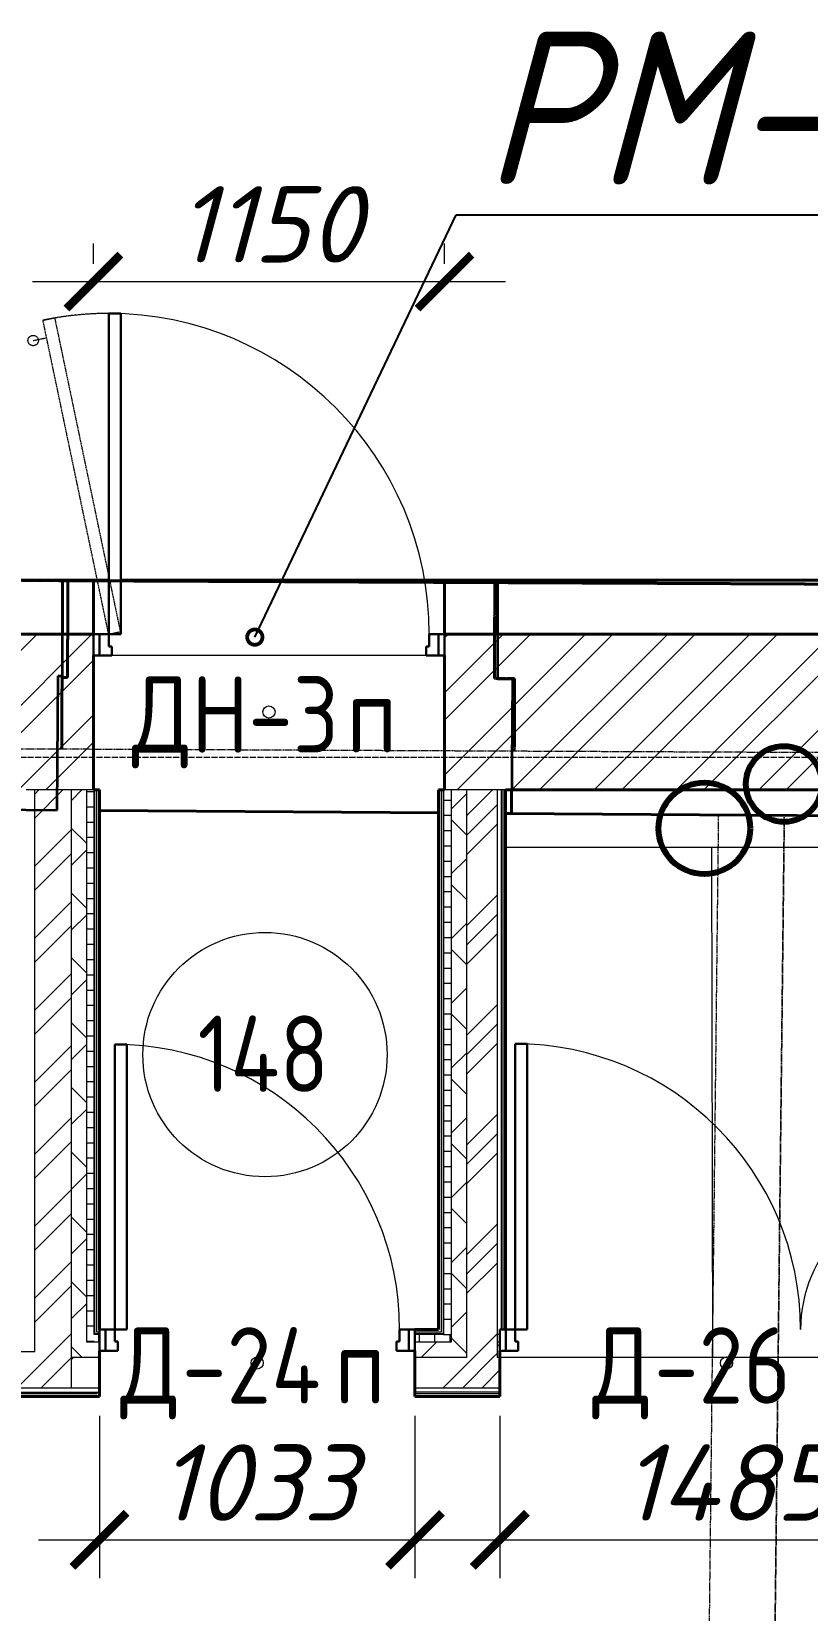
# Model space of a CAD drawing. Header units: millimetres. Extents: x 749182 to 2267578, y 70462 to 311449.
# Drawn here: x 2008517 to 2011058, y 116179 to 121349 of the extents above; entities that cross this region are included whole.
import ezdxf
from ezdxf import colors
from ezdxf.entities.mleader import LeaderData, LeaderLine
from ezdxf.math import Vec2, Vec3

# ---------------------------------------------------------------- set-up
doc = ezdxf.new("R2010")
doc.units = ezdxf.units.MM
for name, pattern in [('ADSK_Линия сетки', [25, 20, -2.5, 0, -2.5]), ('ADSK_Сверху', [4.5, 3, -1.5]), ('ADSK_Штриховая_ш2 п1', [3, 2, -1]), ('осеваяX2', [4, 2.5, -0.5, 0.5, -0.5])]:
    doc.linetypes.add(name, pattern=pattern)
doc.layers.get('Defpoints').update_dxf_attribs({"color": 255})
for name, color, linetype, lineweight in [('Двери', 7, 'Continuous', 20), ('Каркас', 7, 'Continuous', 9), ('Марки дверей', 7, 'Continuous', 20), ('Марки помещений', 7, 'Continuous', 20), ('Оси', 165, 'осеваяX2', 13), ('Перекрытие', 7, 'Continuous', 18), ('Размер', 7, 'Continuous', 13), ('размеры', 7, 'Continuous', 9), ('Стены', 184, 'Continuous', 40), ('Стены внутренние', 7, 'Continuous', 18), ('Стены наружные', 7, 'Continuous', 18), ('Стены разрез', 7, 'Continuous', 35), ('Стены штриховка', 7, 'Continuous', 18), ('стояки', 7, 'Continuous', 9)]:
    doc.layers.add(name, color=color, linetype=linetype, lineweight=lineweight)
doc.layers.add('Линии', color=7, linetype='Continuous', lineweight=9, true_color=0x00a600)
doc.layers.add('планы со стояками отопление_dwg', color=7, linetype='Continuous', lineweight=9, true_color=0x767676)
doc.styles.add('GOST 2.304_new', font='isocpeur.ttf', dxfattribs={"width": 0.9, "oblique": 15})
doc.styles.add('GOST Common_2', font='GOST_Common.ttf', dxfattribs={"width": 0.9, "height": 200})
doc.styles.add('М2', font='isocpeui.ttf')
doc.dimstyles.new('SPDS 1_100', dxfattribs={"dimscale": 100, "dimtxt": 2.5, "dimasz": 1.77, "dimexe": 1.25, "dimexo": 0.625, "dimtad": 1, "dimdec": 0, "dimrnd": 0.001, "dimzin": 9, "dimtxsty": 'М2', "dimblk": 'ARCHTICK', "dimcen": 2.5, "dimdle": 2, "dimclrt": 256, "dimadec": 0, "dimazin": 2, "dimtfac": 0.75, "dimtdec": 0, "dimtmove": 1, "dimatfit": 3, "dimfxl": 0, "dimtolj": 1, "dimlwd": 9, "dimlwe": 9, "dimarcsym": 0})
pattern_1 = [(45, (1958220.23, 75616.62), (-117.8655, 117.8655), []), (45, (1958298.8, 75616.62), (-117.8655, 117.8655), [])]
pattern_2 = [(45, (1958220.23, 75616.62), (-106.06602, 106.06602), []), (135, (1958220.23, 75616.62), (-106.06602, -106.06602), [])]
pattern_3 = [(45, (1958220.23, 75616.62), (-179.6051, 179.6051), []), (45, (1958283.73, 75616.62), (0, 359.2102), []), (45, (1958156.73, 75616.62), (0, 359.2102), [])]

# ---------------------------------------------------------------- blocks, each defined once
blk = doc.blocks.new('Существующие стены 2 этаж - Существующие стены 2 этаж-699583-01 План 1-го этажа маркировочный')
at = {"layer": 'Стены', "color": 254, "linetype": 'ADSK_Сверху', "true_color": 0xe8c5d7}
for p, q in [((45863.6, 43954.5), (56278.6, 43907.9)), ((50415.9, 43934.1), (48814.1, 43941.3)), ((50414.5, 43617.3), (50415.9, 43934.1)), ((50415.9, 43934.1), (50414.5, 43617.3)), ((51814, 43927.9), (50415.9, 43934.1)), ((51814, 43927.9), (50415.9, 43934.1)), ((50415.9, 43934.1), (51814, 43927.9)), ((51814, 43927.9), (51812.6, 43614)), ((51812.6, 43614), (51814, 43927.9)), ((53406, 43920.7), (51814, 43927.9)), ((50396.2, 43477.3), (50396.6, 43617.3)), ((50396.6, 43617.3), (50396.2, 43477.3)), ((50396.6, 43617.3), (50414.5, 43617.3)), ((50414.5, 43617.3), (50396.6, 43617.3)), ((51812.6, 43614), (51878.4, 43613.8)), ((51878.4, 43613.8), (51812.6, 43614)), ((51878.4, 43613.8), (51878.1, 43473.8)), ((51878.1, 43473.8), (51878.4, 43613.8)), ((50396, 43383.5), (50396.2, 43477.3)), ((50396.2, 43477.3), (50396, 43383.5)), ((51878.1, 43473.8), (51877.9, 43376.7)), ((51877.9, 43376.7), (51878.1, 43473.8))]:
    blk.add_line(p, q, dxfattribs=at)
blk = doc.blocks.new('ADSK_БалкаЖБ_Прямоугольная - 216х442мм-820528-01 План 1-го этажа маркировочный')
at = {"layer": 'Каркас', "color": 253, "linetype": 'ADSK_Сверху', "true_color": 0xaaaaaa}
for p, q in [((-2951.3, 108), (-2951.3, -108)), ((-2951.3, 108), (2951.3, 108)), ((-2951.3, -108), (2951.3, -108))]:
    blk.add_line(p, q, dxfattribs=at)
at = {"layer": 'Каркас', "color": 253, "linetype": 'ADSK_Сверху', "true_color": 0xb2b2b2}
for p, q in [((-2951.3, -108), (-2951.3, 108)), ((2951.3, 108), (-2951.3, 108)), ((-2951.3, -108), (2951.3, -108))]:
    blk.add_line(p, q, dxfattribs=at)
blk = doc.blocks.new('Существующие стены 1 эт - Существующие стены 1 эт-653793-01 План 1-го этажа маркировочный')
at = {"layer": 'Стены'}
for p, q in [((45825.2, 43935.3), (50549.3, 43936)), ((50499.3, 43936), (50398.5, 43936)), ((50398.5, 43936), (50398.5, 43759.2)), ((50499.3, 43936), (50549.3, 43936)), ((50499.3, 43759.2), (50499.3, 43936)), ((50499.3, 43936), (50499.3, 43759.2)), ((50589.3, 43936), (53496.6, 43936.5)), ((50589.3, 43936), (51649.3, 43936.2)), ((51822.9, 43936.2), (51649.3, 43936.2)), ((51649.3, 43936.2), (51649.3, 43759.2)), ((51649.3, 43759.2), (51649.3, 43936.2)), ((51822.9, 43759.2), (51822.9, 43936.2)), ((51868.4, 43172.3), (51869, 43249.2)), ((51629.3, 43174), (50519.3, 43182.2)), ((53318.8, 43161.6), (51849.3, 43172.4)), ((51868.4, 43172.3), (51849.3, 43172.4))]:
    blk.add_line(p, q, dxfattribs=at)
at = {"layer": 'Стены разрез'}
for p, q in [((50398.5, 43936), (48806.1, 43935.7)), ((50398.5, 43623), (50398.5, 43936)), ((53446.6, 43936.4), (51822.9, 43936.2)), ((51822.9, 43936.2), (51822.9, 43612.5)), ((50383.3, 43483.1), (50384.3, 43623.1)), ((50384.3, 43623.1), (50398.5, 43623)), ((51822.9, 43612.5), (51871.7, 43612.1)), ((51871.7, 43612.1), (51870.6, 43472.1)), ((50381.1, 43183.2), (50383.3, 43483.1)), ((51870.6, 43472.1), (51868.4, 43172.3)), ((49948.4, 43186.4), (50381.1, 43183.2)), ((51868.4, 43172.3), (53318.8, 43161.6))]:
    blk.add_line(p, q, dxfattribs=at)
blk = doc.blocks.new('AC_Дверь_Однопольная_Стальная - Д-24п 1033х2200h-1983238-01 План 1-го этажа маркировочный')
at = {"layer": 'Двери', "lineweight": 30}
for p, q in [((-466.5, 1043), (-426.5, 1043)), ((-466.5, 110), (-466.5, 1043)), ((-426.5, 1043), (-426.5, 110)), ((-516.5, 110), (-496.5, 110)), ((-516.5, 40), (-516.5, 110)), ((-496.5, 110), (-466.5, 110)), ((-496.5, 40), (-496.5, 110)), ((-496.5, 110), (-496.5, 40)), ((-426.5, 110), (-466.5, 110)), ((-466.5, 110), (-466.5, 70)), ((466.5, 110), (496.5, 110)), ((466.5, 70), (466.5, 110)), ((496.5, 110), (496.5, 40)), ((496.5, 110), (516.5, 110)), ((496.5, 40), (496.5, 110)), ((516.5, 110), (516.5, 40)), ((-466.5, 70), (-456.5, 70)), ((-456.5, 70), (-456.5, 40)), ((456.5, 70), (466.5, 70)), ((456.5, 40), (456.5, 70)), ((-496.5, 40), (-516.5, 40)), ((-456.5, 40), (-496.5, 40)), ((496.5, 40), (456.5, 40)), ((516.5, 40), (496.5, 40))]:
    blk.add_line(p, q, dxfattribs=at)
at = {"layer": 'Двери'}
blk.add_arc((-466.5, 110), 933, 0, 90, dxfattribs=at)
blk = doc.blocks.new('AC_Дверь_Двупольная_Стальная - Д-26п 1485х2200h-2039755-01 План 1-го этажа маркировочный')
at = {"layer": 'Двери', "lineweight": 30}
for p, q in [((-692.5, 1045), (-652.5, 1045)), ((-692.5, 110), (-692.5, 1045)), ((-652.5, 1045), (-652.5, 110)), ((692.5, 560), (652.5, 560)), ((652.5, 560), (652.5, 110)), ((692.5, 110), (692.5, 560)), ((-742.5, 110), (-722.5, 110)), ((-742.5, 40), (-742.5, 110)), ((-722.5, 110), (-692.5, 110)), ((-722.5, 40), (-722.5, 110)), ((-722.5, 110), (-722.5, 40)), ((-652.5, 110), (-692.5, 110)), ((-692.5, 110), (-692.5, 70)), ((652.5, 110), (692.5, 110)), ((722.5, 110), (692.5, 110)), ((692.5, 110), (692.5, 70)), ((722.5, 40), (722.5, 110)), ((742.5, 110), (722.5, 110)), ((722.5, 110), (722.5, 40)), ((742.5, 40), (742.5, 110)), ((-692.5, 70), (-682.5, 70)), ((-682.5, 70), (-682.5, 40)), ((692.5, 70), (682.5, 70)), ((682.5, 70), (682.5, 40)), ((-722.5, 40), (-742.5, 40)), ((-682.5, 40), (-722.5, 40)), ((682.5, 40), (722.5, 40)), ((722.5, 40), (742.5, 40))]:
    blk.add_line(p, q, dxfattribs=at)
at = {"layer": 'Двери'}
for centre, radius, start, end in [((-692.5, 110), 935, 360, 90), ((692.5, 110), 450, 90, 180)]:
    blk.add_arc(centre, radius, start, end, dxfattribs=at)
blk = doc.blocks.new('AC_Дверь_Однопольная_Стальная - ДН-3п 1150х2200h-1983112-01 План 1-го этажа маркировочный')
at = {"layer": 'Двери', "lineweight": 30}
for p, q in [((-525, 1305), (-485, 1305)), ((-525, 255), (-525, 1305)), ((-485, 1305), (-485, 255)), ((-575, 255), (-555, 255)), ((-575, 185), (-575, 255)), ((-555, 255), (-525, 255)), ((-555, 185), (-555, 255)), ((-555, 255), (-555, 185)), ((-485, 255), (-525, 255)), ((-525, 255), (-525, 215)), ((-525, 215), (-515, 215)), ((-515, 215), (-515, 185)), ((515, 215), (525, 215)), ((515, 185), (515, 215)), ((525, 255), (555, 255)), ((525, 215), (525, 255)), ((555, 255), (555, 185)), ((555, 255), (575, 255)), ((555, 185), (555, 255)), ((575, 255), (575, 185)), ((-555, 185), (-575, 185)), ((-515, 185), (-555, 185)), ((555, 185), (515, 185)), ((575, 185), (555, 185))]:
    blk.add_line(p, q, dxfattribs=at)
at = {"layer": 'Двери'}
blk.add_arc((-525, 255), 1050, 0, 90, dxfattribs=at)
blk = doc.blocks.new('планы со стояками отопление_dwg-1484427-01 План 1-го этажа маркировочный')
at = {"layer": 'стояки', "lineweight": 80}
for centre, radius in [((225156.3, 199345.6), 124.3), ((224895.7, 199200.2), 149.9)]:
    blk.add_circle(centre, radius, dxfattribs=at)
blk = doc.blocks.new('ADSK_Марка_Помещение_ОдноЗначение - Номер-247393-01 План 1-го этажа маркировочный')
at = {"layer": 'Марки помещений'}
blk.add_circle((0, 0), 4, dxfattribs=at)
blk = doc.blocks.new('ADSK_Марка_Дверь - Марка типа и комментарии-2020407-01 План 1-го этажа маркировочный')
at = {"layer": 'Марки дверей', "lineweight": 9}
blk.add_circle((0, 0), 0.2, dxfattribs=at)
blk = doc.blocks.new('_ArchTick')
at = {"color": 0, "linetype": 'ByBlock', "const_width": 0.15}
blk.add_lwpolyline([(-0.5, -0.5), (0.5, 0.5)], dxfattribs=at)
blk = doc.blocks.new('*D2938')
at = {"layer": 'Defpoints', "color": 0, "lineweight": 20, "transparency": 16777216}
for p in [(2008739.6, 116879.2), (2009772.6, 116879.2), (2009772.6, 116410.2)]:
    blk.add_point(p, dxfattribs=at)
at = {"layer": 'размеры', "color": 0, "lineweight": 9, "transparency": 16777216}
for p, q in [((2008739.6, 116816.7), (2008739.6, 116285.2)), ((2009772.6, 116816.7), (2009772.6, 116285.2)), ((2008539.6, 116410.2), (2009972.6, 116410.2))]:
    blk.add_line(p, q, dxfattribs=at)
at = {"layer": 'размеры', "color": 0, "lineweight": 9, "transparency": 16777216, "xscale": 177, "yscale": 177, "zscale": 177, "rotation": 180}
blk.add_blockref('_ArchTick', (2008739.6, 116410.2), dxfattribs=at)
at = {"layer": 'размеры', "color": 0, "lineweight": 9, "transparency": 16777216, "xscale": 177, "yscale": 177, "zscale": 177}
blk.add_blockref('_ArchTick', (2009772.6, 116410.2), dxfattribs=at)
at = {"layer": 'размеры', "lineweight": 20, "transparency": 16777216, "insert": (2009256.1, 116597.7), "char_height": 250, "width": 560.473, "attachment_point": 5, "style": 'М2'}
blk.add_mtext('\\A1;1033', dxfattribs=at)
blk = doc.blocks.new('*D2942')
at = {"layer": 'Defpoints', "color": 0, "lineweight": 20, "transparency": 16777216}
for p in [(2010050.5, 116879.2), (2011535.5, 116879.2), (2011535.5, 116410.2)]:
    blk.add_point(p, dxfattribs=at)
at = {"layer": 'размеры', "color": 0, "lineweight": 9, "transparency": 16777216}
for p, q in [((2010050.5, 116816.7), (2010050.5, 116285.2)), ((2011535.5, 116816.7), (2011535.5, 116285.2)), ((2009850.5, 116410.2), (2011735.5, 116410.2))]:
    blk.add_line(p, q, dxfattribs=at)
at = {"layer": 'размеры', "color": 0, "lineweight": 9, "transparency": 16777216, "xscale": 177, "yscale": 177, "zscale": 177, "rotation": 180}
blk.add_blockref('_ArchTick', (2010050.5, 116410.2), dxfattribs=at)
at = {"layer": 'размеры', "color": 0, "lineweight": 9, "transparency": 16777216, "xscale": 177, "yscale": 177, "zscale": 177}
blk.add_blockref('_ArchTick', (2011535.5, 116410.2), dxfattribs=at)
at = {"layer": 'размеры', "lineweight": 20, "transparency": 16777216, "insert": (2010793, 116597.7), "char_height": 250, "width": 580.928, "attachment_point": 5, "style": 'М2'}
blk.add_mtext('\\A1;1485', dxfattribs=at)
blk = doc.blocks.new('*D2943')
at = {"layer": 'Defpoints', "color": 0, "lineweight": 20, "transparency": 16777216}
for p in [(2008719.6, 120525.8), (2009869.6, 120530.1), (2009869.6, 120525.8)]:
    blk.add_point(p, dxfattribs=at)
at = {"layer": 'размеры', "color": 0, "lineweight": 9, "transparency": 16777216}
for p, q in [((2008719.6, 120588.3), (2008719.6, 120655.1)), ((2009869.6, 120588.3), (2009869.6, 120655.1)), ((2008519.6, 120530.1), (2010069.6, 120530.1))]:
    blk.add_line(p, q, dxfattribs=at)
at = {"layer": 'размеры', "color": 0, "lineweight": 9, "transparency": 16777216, "xscale": 177, "yscale": 177, "zscale": 177, "rotation": 180}
blk.add_blockref('_ArchTick', (2008719.6, 120530.1), dxfattribs=at)
at = {"layer": 'размеры', "color": 0, "lineweight": 9, "transparency": 16777216, "xscale": 177, "yscale": 177, "zscale": 177}
blk.add_blockref('_ArchTick', (2009869.6, 120530.1), dxfattribs=at)
at = {"layer": 'размеры', "lineweight": 20, "transparency": 16777216, "insert": (2009294.6, 120717.6), "char_height": 250, "width": 515.472, "attachment_point": 5, "style": 'М2'}
blk.add_mtext('\\A1;1150', dxfattribs=at)
blk = doc.blocks.new('_DotSmall')
at = {"color": 0, "linetype": 'ByBlock', "lineweight": 35, "const_width": 0.5}
blk.add_lwpolyline([(-0.0625, 0, 1), (0.0625, 0, 1)], format="xyb", close=True, dxfattribs=at)

msp = doc.modelspace()

# ---------------------------------------------------------------- hatches: boundary and pattern name
at = {"layer": 'Стены внутренние', "lineweight": 9}
h = msp.add_hatch(dxfattribs=at)
h.set_pattern_fill('FP_1', color=256, style=0, pattern_type=2)
h.set_pattern_definition(pattern_1)
h.paths.add_polyline_path([(2008594.2145, 117027.2122), (2008647.5568, 117027.2122), (2008647.5568, 118865.8252), (2008527.5568, 118865.8252), (2008527.5568, 117027.2122)])
h = msp.add_hatch(dxfattribs=at)
h.set_pattern_fill('FP_9', color=256, style=0, pattern_type=2)
h.set_pattern_definition(pattern_2)
h.paths.add_polyline_path([(2008668.0276, 117007.2122), (2008697.5568, 117007.2122), (2008697.5568, 118865.8252), (2008647.5568, 118865.8252), (2008647.5568, 117007.2122)])
h = msp.add_hatch(dxfattribs=at)
h.set_pattern_fill('FP_12', color=256, angle=90, style=0, pattern_type=2)
h.set_pattern_definition([(180, (2008739.557, 117960.52), (-6e-15, -50), [])])
h.paths.add_polyline_path([(2008719.5568, 117057.2122), (2008722.5568, 117057.2122), (2008722.5568, 118865.8252), (2008697.5568, 118865.8252), (2008697.5568, 117057.2122)])
h = msp.add_hatch(dxfattribs=at)
h.set_pattern_fill('FP_10', color=256, angle=90, style=0, pattern_type=2)
h.set_pattern_definition([(0, (2009849.557, 117982.52), (0, 50), [])])
h.paths.add_polyline_path([(2009891.5568, 117082.2122), (2009891.5568, 118865.8252), (2009866.5568, 118865.8252), (2009866.5761, 117082.2122), (2009869.5568, 117082.2122)])
h = msp.add_hatch(dxfattribs=at)
h.set_pattern_fill('FP_9', color=256, style=0, pattern_type=2)
h.set_pattern_definition(pattern_2)
h.paths.add_polyline_path([(2009939.6199, 117057.2122), (2009941.5568, 117057.2122), (2009941.5568, 118865.8252), (2009891.5568, 118865.8252), (2009891.5568, 117057.2122)])
h = msp.add_hatch(dxfattribs=at)
h.set_pattern_fill('FP_6', color=256, style=0, pattern_type=2)
h.set_pattern_definition(pattern_3)
h.paths.add_polyline_path([(2010041.5568, 117007.2122), (2010041.5568, 118865.8252), (2009941.5568, 118865.8252), (2009941.5568, 117007.2122)])
h = msp.add_hatch(dxfattribs=at)
h.set_pattern_fill('FP_9', color=256, style=0, pattern_type=2)
h.set_pattern_definition(pattern_2)
h.paths.add_polyline_path([(2008697.5568, 117007.2122), (2008739.5568, 117007.2122), (2008739.0188, 117057.2122), (2008697.5568, 117057.2122), (2008697.5568, 117027.2122)])
h.paths.add_polyline_path([(2009772.5568, 117007.2122), (2009941.5568, 117007.2122), (2009941.5568, 117057.2122), (2009772.5568, 117057.2122), (2009772.5568, 117029.2122)])
h.paths.add_polyline_path([(2010042.092, 117007.2122), (2010050.5276, 117007.2122), (2010050.5276, 117057.2122), (2010041.5568, 117057.2122), (2010041.5568, 117007.2122)])
h.paths.add_polyline_path([(2011535.5276, 117007.2122), (2011563.5276, 117007.2122), (2011563.5276, 117057.2122), (2011535.5276, 117057.2122), (2011535.5276, 117029.2122)])
h = msp.add_hatch(dxfattribs=at)
h.set_pattern_fill('FP_8', color=256, angle=-270, style=0, pattern_type=2)
h.set_pattern_definition([(270, (2010137.54, 117099.213), (50, 1e-13), [])])
h.paths.add_polyline_path([(2009775.1663, 117057.2122), (2009891.5568, 117057.2122), (2009891.5568, 117082.2122), (2009772.5568, 117082.2122), (2009772.5568, 117057.2122)])
h.paths.add_polyline_path([(2010050.5276, 117057.2122), (2010050.4888, 117082.2122), (2010041.5568, 117082.2122), (2010041.5568, 117057.2122)])
h.paths.add_polyline_path([(2008739.5568, 117057.2122), (2008738.7498, 117082.2122), (2008722.5568, 117082.2122), (2008722.5568, 117057.2122), (2008739.0188, 117057.2122)])
h.paths.add_polyline_path([(2011563.5276, 117057.2122), (2011563.5276, 117082.2122), (2011535.5276, 117082.0398), (2011535.5276, 117057.2122)])
h = msp.add_hatch(dxfattribs=at)
h.set_pattern_fill('FP_1', color=256, style=0, pattern_type=2)
h.set_pattern_definition(pattern_1)
h.paths.add_polyline_path([(2008647.5568, 116907.2122), (2008647.5568, 117027.2122), (2007072.3752, 117027.2122), (2007072.3752, 116907.2122), (2008594.2145, 116907.2122)])
h = msp.add_hatch(dxfattribs=at)
h.set_pattern_fill('FP_6', color=256, style=0, pattern_type=2)
h.set_pattern_definition(pattern_3)
h.paths.add_polyline_path([(2009941.5568, 116907.2122), (2010050.5276, 116907.2122), (2010050.5276, 117007.2122), (2009772.5568, 117007.2122), (2009772.5568, 116907.2122), (2009869.5568, 116907.2122)])
h.paths.add_polyline_path([(2011563.5276, 116907.2122), (2011563.5276, 117007.2122), (2011535.5276, 117007.2122), (2011535.5276, 116907.2122)])
h.paths.add_polyline_path([(2008668.0276, 116907.2122), (2008739.5568, 116907.2122), (2008739.5568, 117007.2122), (2008647.5568, 117007.2122), (2008647.5568, 116907.2122)])
at = {"layer": 'Стены наружные', "lineweight": 9}
h = msp.add_hatch(dxfattribs=at)
h.set_pattern_fill('FP_4', color=256, angle=45, style=0, pattern_type=2)
h.set_pattern_definition([(45, (1958220.23, 75616.62), (-134.70384, 134.70384), []), (45, (1958310.03, 75616.62), (-134.70384, 134.70384), [])])
h.paths.add_polyline_path([(2013745.0452, 118865.8252), (2013742.8386, 119375.8252), (2013181.7825, 119375.8252), (2013181.7825, 118865.8252), (2013715.4097, 118865.8252)])
h.paths.add_polyline_path([(2008604.5266, 118865.8252), (2008719.5568, 118865.8252), (2008719.5568, 119375.8252), (2007072.3752, 119375.8252), (2007072.3752, 118865.8252), (2008603.4932, 118865.8252)])
h.paths.add_polyline_path([(2009925.4507, 118865.8252), (2011666.7825, 118865.8252), (2011666.7825, 119375.8252), (2009869.5568, 119375.8252), (2009869.5568, 118865.8252), (2009899.369, 118865.8252)])
h.paths.add_polyline_path([(2004971.3293, 118865.8252), (2005562.3752, 118865.8252), (2005562.3752, 119375.8252), (2004253.4379, 119375.8252), (2004253.4379, 118865.8252), (2004926.9812, 118865.8252)])

# ---------------------------------------------------------------- linework, layer by layer
at = {"layer": 'Линии', "linetype": 'ADSK_Штриховая_ш2 п1'}
for p, q in [((2008554.3768, 120403.5399), (2008593.5278, 120411.7373)), ((2008769.5568, 119375.8252), (2008554.3768, 120403.5399)), ((2008808.7079, 119384.0225), (2008593.5278, 120411.7373)), ((2008522.3, 120337.1574), (2008566.3449, 120346.3794)), ((2008719.5568, 119375.8252), (2008769.5568, 119375.8252)), ((2008769.5568, 119375.8252), (2008808.7079, 119384.0225))]:
    msp.add_line(p, q, dxfattribs=at)
msp.add_circle((2008522.3, 120337.1574), 17, dxfattribs=at)
msp.add_arc((2008769.5568, 119375.8252), 1050, 89.8255993, 101.8255993, dxfattribs=at)
at = {"layer": 'Оси', "linetype": 'ADSK_Линия сетки'}
msp.add_line((1947134.001, 118973.407), (2015361.944, 118973.407), dxfattribs=at)
at = {"layer": 'Перекрытие'}
for p, q in [((2009809.5568, 119305.8252), (2008779.5568, 119305.8252)), ((2013709.5145, 118677.4516), (2010069.5568, 118676.9013)), ((2010748.7802, 117007.2122), (2010745.109, 118677.0034)), ((2011535.5276, 117007.2122), (2010050.5276, 117007.2122))]:
    msp.add_line(p, q, dxfattribs=at)
at = {"layer": 'Перекрытие', "linetype": 'ADSK_Сверху'}
msp.add_line((2007774.6956, 119003.9239), (2013917.8087, 118975.8991), dxfattribs=at)
at = {"layer": 'Стены внутренние', "lineweight": 40}
for p, q in [((2008739.5568, 118865.8252), (2008719.5568, 118865.8252)), ((2008739.5568, 117099.2122), (2008739.5568, 118865.8252)), ((2009869.5568, 118865.8252), (2009849.5568, 118865.8252)), ((2009849.5568, 118865.8252), (2009849.5568, 117099.2122)), ((2010069.5568, 117099.2122), (2010069.5568, 118865.8252)), ((2009849.5568, 117099.2122), (2009772.5568, 117099.2122)), ((2008739.5568, 116879.2122), (2008739.5568, 117029.2122)), ((2009772.5568, 117029.2122), (2009772.5568, 116879.2122)), ((2010050.5276, 116879.2122), (2010050.5276, 117029.2122)), ((2006341.5276, 116879.2122), (2008739.5568, 116879.2122)), ((2009772.5568, 116879.2122), (2010050.5276, 116879.2122))]:
    msp.add_line(p, q, dxfattribs=at)
at = {"layer": 'Стены наружные', "lineweight": 40}
for p, q in [((2008719.5568, 119375.8252), (2007072.3752, 119375.8252)), ((2011666.7825, 119375.8252), (2009869.5568, 119375.8252)), ((2008719.5568, 118865.8252), (2008719.5568, 119305.8252)), ((2009869.5568, 119305.8252), (2009869.5568, 118865.8252)), ((2010069.5568, 118865.8252), (2011666.7825, 118865.8252))]:
    msp.add_line(p, q, dxfattribs=at)
at = {"layer": 'Стены штриховка'}
for p, q in [((2008719.5568, 118865.8252), (2008499.5568, 118865.8252)), ((2008527.5568, 117027.2122), (2008527.5568, 118865.8252)), ((2008647.5568, 116907.2122), (2008647.5568, 118865.8252)), ((2008697.5568, 117057.2122), (2008697.5568, 118865.8252)), ((2008722.5568, 117082.2122), (2008722.5568, 118865.8252)), ((2008724.5568, 117084.2122), (2008724.5568, 118865.8252)), ((2008730.5568, 117090.2122), (2008730.5568, 118865.8252)), ((2009858.5568, 118865.8252), (2009858.5568, 117090.2122)), ((2009864.5568, 118865.8252), (2009864.5568, 117084.2122)), ((2009866.5568, 118865.8252), (2009866.5568, 117082.2122)), ((2010069.5568, 118865.8252), (2009869.5568, 118865.8252)), ((2009891.5568, 118865.8252), (2009891.5568, 117057.2122)), ((2009941.5568, 118865.8252), (2009941.5568, 117007.2122)), ((2010041.5568, 118865.8252), (2010041.5568, 117007.2122)), ((2010054.5568, 118865.8252), (2010054.5568, 117099.2122)), ((2010060.5568, 118865.8252), (2010060.5568, 117099.2122)), ((2008739.5568, 117057.2122), (2008697.5568, 117057.2122)), ((2008739.5568, 117082.2122), (2008722.5568, 117082.2122)), ((2008739.5568, 117084.2122), (2008724.5568, 117084.2122)), ((2008739.5568, 117090.2122), (2008730.5568, 117090.2122)), ((2009858.5568, 117090.2122), (2009772.5568, 117090.2122)), ((2009864.5568, 117084.2122), (2009772.5568, 117084.2122)), ((2009866.5568, 117082.2122), (2009772.5568, 117082.2122)), ((2009891.5568, 117057.2122), (2009772.5568, 117057.2122)), ((2010050.5276, 117082.2122), (2010041.5568, 117082.2122)), ((2010050.5276, 117057.2122), (2010041.5568, 117057.2122)), ((2007192.3752, 117027.2122), (2008527.5568, 117027.2122)), ((2008739.5568, 117007.2122), (2008647.5568, 117007.2122)), ((2009941.5568, 117007.2122), (2009772.5568, 117007.2122)), ((2010050.5276, 117007.2122), (2010041.5568, 117007.2122)), ((2006341.5276, 116894.2122), (2008739.5568, 116894.2122)), ((2008730.5568, 116888.2122), (2006341.5276, 116888.2122)), ((2008739.5568, 116907.2122), (2007072.3752, 116907.2122)), ((2008724.5568, 116894.2122), (2008724.5568, 116888.2122)), ((2008730.5568, 116894.2122), (2008730.5568, 116888.2122)), ((2010050.5276, 116907.2122), (2009772.5568, 116907.2122)), ((2010050.5276, 116894.2122), (2009772.5568, 116894.2122)), ((2010050.5276, 116888.2122), (2009772.5568, 116888.2122))]:
    msp.add_line(p, q, dxfattribs=at)

# ---------------------------------------------------------------- block references
at = {"layer": 'Двери'}
for name, p in [('AC_Дверь_Однопольная_Стальная - ДН-3п 1150х2200h-1983112-01 План 1-го этажа маркировочный', (2009294.5568, 119120.8252)), ('AC_Дверь_Однопольная_Стальная - Д-24п 1033х2200h-1983238-01 План 1-го этажа маркировочный', (2009256.0568, 116989.2122)), ('AC_Дверь_Двупольная_Стальная - Д-26п 1485х2200h-2039755-01 План 1-го этажа маркировочный', (2010793.0276, 116989.2122))]:
    msp.add_blockref(name, p, dxfattribs=at)
at = {"layer": 'Каркас', "color": 253, "linetype": 'ADSK_Сверху', "true_color": 0xaaaaaa, "rotation": 269.347917635147}
msp.add_blockref('ADSK_БалкаЖБ_Прямоугольная - 216х442мм-820528-01 План 1-го этажа маркировочный', (2010840.7484, 115831.5547), dxfattribs=at)
at = {"layer": 'Марки дверей', "xscale": 99.99999999999993, "yscale": 99.99999999999993, "zscale": 99.99999999999993}
for p in [(2009294.5568, 119120.8252), (2009256.0568, 116989.2122), (2010793.0276, 116989.2122)]:
    msp.add_blockref('ADSK_Марка_Дверь - Марка типа и комментарии-2020407-01 План 1-го этажа маркировочный', p, dxfattribs=at)
at = {"layer": 'Марки помещений', "xscale": 99.99999999999993, "yscale": 99.99999999999993, "zscale": 99.99999999999993}
msp.add_blockref('ADSK_Марка_Помещение_ОдноЗначение - Номер-247393-01 План 1-го этажа маркировочный', (2009281.4822, 117998.9288), dxfattribs=at)
at = {"layer": 'планы со стояками отопление_dwg', "color": 6, "true_color": 0xff00ff}
msp.add_blockref('планы со стояками отопление_dwg-1484427-01 План 1-го этажа маркировочный', (1785824.7266, -80460.4271), dxfattribs=at)
at = {"layer": 'Стены', "color": 254, "linetype": 'ADSK_Сверху', "true_color": 0xe8c5d7}
msp.add_blockref('Существующие стены 2 этаж - Существующие стены 2 этаж-699583-01 План 1-го этажа маркировочный', (1958220.2258, 75616.6187), dxfattribs=at)
at = {"layer": 'Стены', "color": 243, "true_color": 0xbb5389}
msp.add_blockref('Существующие стены 1 эт - Существующие стены 1 эт-653793-01 План 1-го этажа маркировочный', (1958220.2258, 75616.6187), dxfattribs=at)

# ---------------------------------------------------------------- texts
at = {"layer": 'Марки дверей', "lineweight": 9, "char_height": 250, "attachment_point": 1, "style": 'GOST Common_2'}
for s, insert, width in [('ДН', (2008845.7276, 119237.8383), 461.772), ('-3', (2009226.7276, 119237.8383), 389.620125), ('\\fGOST Common|b0|i0|c204|p34|;\\W.9;п', (2009548.1963, 119237.8383), 194.810062), ('\\fGOST Common|b0|i0|c204|p34|;\\W.9;Д', (2008807.2276, 117106.2253), 245.316375), ('-24', (2009009.6338, 117106.2253), 606.07575), ('\\fGOST Common|b0|i0|c204|p34|;\\W.9;Д', (2010353.1983, 117106.2253), 245.316375), ('-26', (2010555.6046, 117106.2253), 584.430187), ('\\fGOST Common|b0|i0|c204|p34|;\\W.9;п', (2009509.6963, 117106.2253), 194.810062)]:
    msp.add_mtext(s, dxfattribs=dict(at, insert=insert, width=width))
at = {"layer": 'Марки помещений', "lineweight": 9, "insert": (2009060.5249, 118126.6539), "char_height": 250, "width": 548.35425, "attachment_point": 1, "style": 'GOST Common_2'}
msp.add_mtext('148', dxfattribs=at)

# ---------------------------------------------------------------- dimensions: what is measured, and where the dimension line sits
at = {"layer": 'размеры', "lineweight": 20}
for base, p1, p2, picture, middle in [((2009869.5568, 120530.1384), (2008719.5568, 120525.8252), (2009869.5568, 120525.8252), '*D2943', (2009294.5568, 120717.6384)), ((2009772.5568, 116410.1839), (2008739.5568, 116879.2122), (2009772.5568, 116879.2122), '*D2938', (2009256.0568, 116597.6839)), ((2011535.5276, 116410.1839), (2010050.5276, 116879.2122), (2011535.5276, 116879.2122), '*D2942', (2010793.0276, 116597.6839))]:
    dim = msp.add_linear_dim(base=base, p1=p1, p2=p2, dimstyle='SPDS 1_100', dxfattribs=at)
    dim.commit()
    dim.dimension.update_dxf_attribs({"geometry": picture, "text_midpoint": middle})

# ---------------------------------------------------------------- leaders
at = {"layer": 'Размер', "color": 104, "ltscale": 20}
ml = msp.add_multileader_mtext('Standard', dxfattribs=at)
ml.set_content('\\A1;РМ-1', color=104, style='GOST 2.304_new')
ml.set_leader_properties()
ml.set_arrow_properties(name='DOTSMALL')
ml.build(insert=Vec2(0, 0))
ml.multileader.update_dxf_attribs({"text_left_attachment_type": 6, "text_right_attachment_type": 6, "dogleg_length": 1, "arrow_head_size": 100})
ctx = ml.context
ctx.base_point, ctx.char_height, ctx.arrow_head_size, ctx.landing_gap_size, ctx.plane_origin = Vec3(2009927.3173, 120748.4351), 500, 100, 0, Vec3(1987923.6114, 264101.1071)
ctx.left_attachment, ctx.right_attachment, ctx.text_align_type = 6, 6, 1
notes = []
notes.append((ctx, [(1, (1, 1, 0), (2009907.3173, 120748.4351), (1, 0), 20, [(0, [(2009248.2204, 119365.9057)], 0, [])])]))
ctx.mtext.insert, ctx.mtext.rotation, ctx.mtext.width, ctx.mtext.alignment, ctx.mtext.flow_direction = Vec3(2010668.7919, 121348.4351), 6.283185307, 1286.674802, 2, 5
for ctx, leaders in notes:
    for number, flags, end, landing, length, lines in leaders:
        leader = LeaderData()
        leader.index, (leader.has_last_leader_line, leader.has_dogleg_vector, leader.attachment_direction) = number, flags
        leader.last_leader_point, leader.dogleg_vector, leader.dogleg_length = Vec3(end), Vec3(landing), length
        for number, points, colour, breaks in lines:
            line = LeaderLine()
            line.index, line.vertices, line.color, line.breaks = number, Vec3.list(points), colors.encode_raw_color(colour), breaks
            leader.lines.append(line)
        ctx.leaders.append(leader)

doc.saveas('drawing.dxf')
